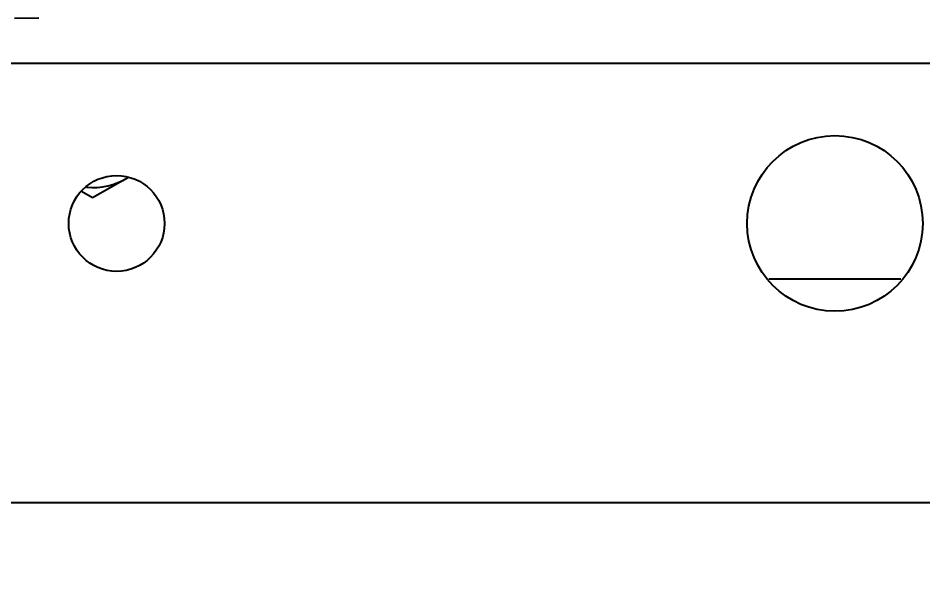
# Model space of a CAD drawing. Header units: millimetres. Extents: x 9130 to 9550, y -18883 to -17651.
# Drawn here: x 9356.386 to 9357.52, y -18047.655 to -18046.949 of the extents above; entities that cross this region are included whole.
import ezdxf

# ---------------------------------------------------------------- set-up
doc = ezdxf.new("R2010")
doc.units = ezdxf.units.MM
for name, color, linetype in [('2706792_BM04DXF_CONTINUOUS_LINE', 7, 'Continuous'), ('2731608_DXF_CONTINUOUS_LINE', 7, 'Continuous'), ('3570570_DXF_CONTINUOUS_LINE', 7, 'Continuous'), ('3884027_DKREDXF_CONTINUOUS_LINE', 7, 'Continuous')]:
    doc.layers.add(name, color=color, linetype=linetype)
doc.styles.add('KOTE ZA MONNTAZU', font='simplex.shx', dxfattribs={"width": 0.7, "oblique": 8, "height": 3})
doc.dimstyles.new('KOTE ZA MONTAZU u cm', dxfattribs={"dimscale": 0, "dimtxt": 1.5, "dimasz": 1.5, "dimexe": 0.8, "dimexo": 0.1, "dimgap": 1, "dimtad": 1, "dimdec": 1, "dimlfac": 10, "dimzin": 12, "dimdsep": 46, "dimtxsty": 'KOTE ZA MONNTAZU', "dimcen": 1.5, "dimclrt": 1, "dimadec": 0, "dimazin": 0, "dimtfac": 1, "dimtdec": 1, "dimtmove": 0, "dimatfit": 3, "dimfxl": 1, "dimtolj": 2, "dimtzin": 0, "dimarcsym": 0})

# ---------------------------------------------------------------- blocks, each defined once
blk = doc.blocks.new('*D1102')
at = {"color": 0, "lineweight": -2, "transparency": 16777216}
for p, q in [((9345.4099, -18047.6265), (9345.4099, -18048.7074)), ((9359.4099, -18047.6265), (9359.4099, -18048.7074)), ((9346.0099, -18048.5074), (9358.8099, -18048.5074))]:
    blk.add_line(p, q, dxfattribs=at)
at = {"color": 0, "transparency": 16777216}
for points in [[(9346.0099, -18048.4074), (9346.0099, -18048.6074), (9345.4099, -18048.5074)], [(9358.8099, -18048.4074), (9358.8099, -18048.6074), (9359.4099, -18048.5074)]]:
    blk.add_solid(points, dxfattribs=at)
at = {"layer": 'Defpoints', "color": 0, "transparency": 16777216}
for p in [(9345.4099, -18047.5265), (9359.4099, -18047.5265), (9359.4099, -18048.5074)]:
    blk.add_point(p, dxfattribs=at)
at = {"color": 1, "transparency": 16777216, "insert": (9352.4099, -18047.7074), "char_height": 3, "width": 6.923188, "attachment_point": 5, "style": 'KOTE ZA MONNTAZU'}
blk.add_mtext('\\A2;{\\H0.4x;140 cm}', dxfattribs=at)

msp = doc.modelspace()

# ---------------------------------------------------------------- linework, layer by layer
at = {"layer": '2706792_BM04DXF_CONTINUOUS_LINE', "color": 7, "linetype": 'Continuous'}
msp.add_line((9356.3189, -18047.0057), (9358.721, -18047.0057), dxfattribs=at)
at = {"layer": '2731608_DXF_CONTINUOUS_LINE', "color": 7, "linetype": 'Continuous'}
for p, q in [((9356.5239, -18047.1493), (9356.4799, -18047.1746)), ((9356.4799, -18047.1746), (9356.4658, -18047.1665))]:
    msp.add_line(p, q, dxfattribs=at)
msp.add_arc((9356.4799, -18047.0765), 0.085, 264.6775, 301.0502, dxfattribs=at)
at = {"layer": '3570570_DXF_CONTINUOUS_LINE', "color": 3, "linetype": 'Continuous'}
msp.add_line((9357.4926, -18047.2765), (9357.3272, -18047.2765), dxfattribs=at)
at = {"layer": '3570570_DXF_CONTINUOUS_LINE', "color": 7, "linetype": 'Continuous'}
msp.add_line((9359.4099, -18047.5565), (9345.4099, -18047.5565), dxfattribs=at)
for centre, radius in [((9357.4099, -18047.2065), 0.11), ((9356.5099, -18047.2065), 0.06)]:
    msp.add_circle(centre, radius, dxfattribs=at)
at = {"layer": '3884027_DKREDXF_CONTINUOUS_LINE', "color": 6, "linetype": 'Continuous'}
msp.add_line((9356.4123, -18046.9493), (9356.3819, -18046.9497), dxfattribs=at)

# ---------------------------------------------------------------- dimensions: what is measured, and where the dimension line sits
at = {"color": 4}
dim = msp.add_linear_dim(base=(9359.4099, -18048.5074), p1=(9345.4099, -18047.5265), p2=(9359.4099, -18047.5265), text='{\\H0.4x;<>}', dimstyle='KOTE ZA MONTAZU u cm', override={"dimscale": 1, "dimasz": 0.6, "dimexe": 0.2, "dimgap": 0.2, "dimpost": ' cm'}, dxfattribs=at)
dim.commit()
dim.dimension.update_dxf_attribs({"geometry": '*D1102', "text_midpoint": (9352.4099, -18048.5074), "dimtype": 160})

doc.saveas('drawing.dxf')
